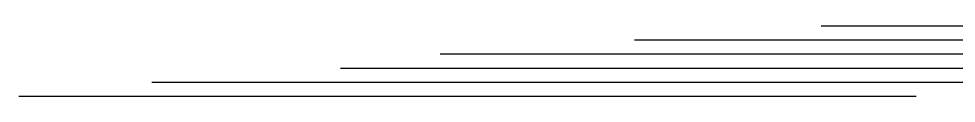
# Model space of a CAD drawing. Header units: inches. Extents: x -18171 to 1840, y 590 to 7454.
# Drawn here: x -7921 to -6324, y 3445 to 3565 of the extents above; entities that cross this region are included whole.
import ezdxf

# ---------------------------------------------------------------- set-up
doc = ezdxf.new("R2010")
doc.units = ezdxf.units.IN
doc.header["$LTSCALE"] = 0.5
doc.header["$MEASUREMENT"] = 0
doc.layers.add('A-Elev-South', color=7, linetype='Continuous')

msp = doc.modelspace()

# ---------------------------------------------------------------- linework, layer by layer
at = {"layer": 'A-Elev-South', "color": 126}
for p, q in [((-6554.5, 3565.3), (-5199.7, 3565.3)), ((-7203.1, 3517.3), (-5531.8, 3517.3)), ((-7373, 3493.3), (-5697.8, 3493.3)), ((-7694.1, 3469.3), (-5976.9, 3469.3)), ((-7920.6, 3445.3), (-6392.5, 3445.3))]:
    msp.add_line(p, q, dxfattribs=at)
at = {"layer": 'A-Elev-South', "color": 252}
msp.add_line((-6872.3, 3541.3), (-5365.7, 3541.3), dxfattribs=at)

doc.saveas('drawing.dxf')
